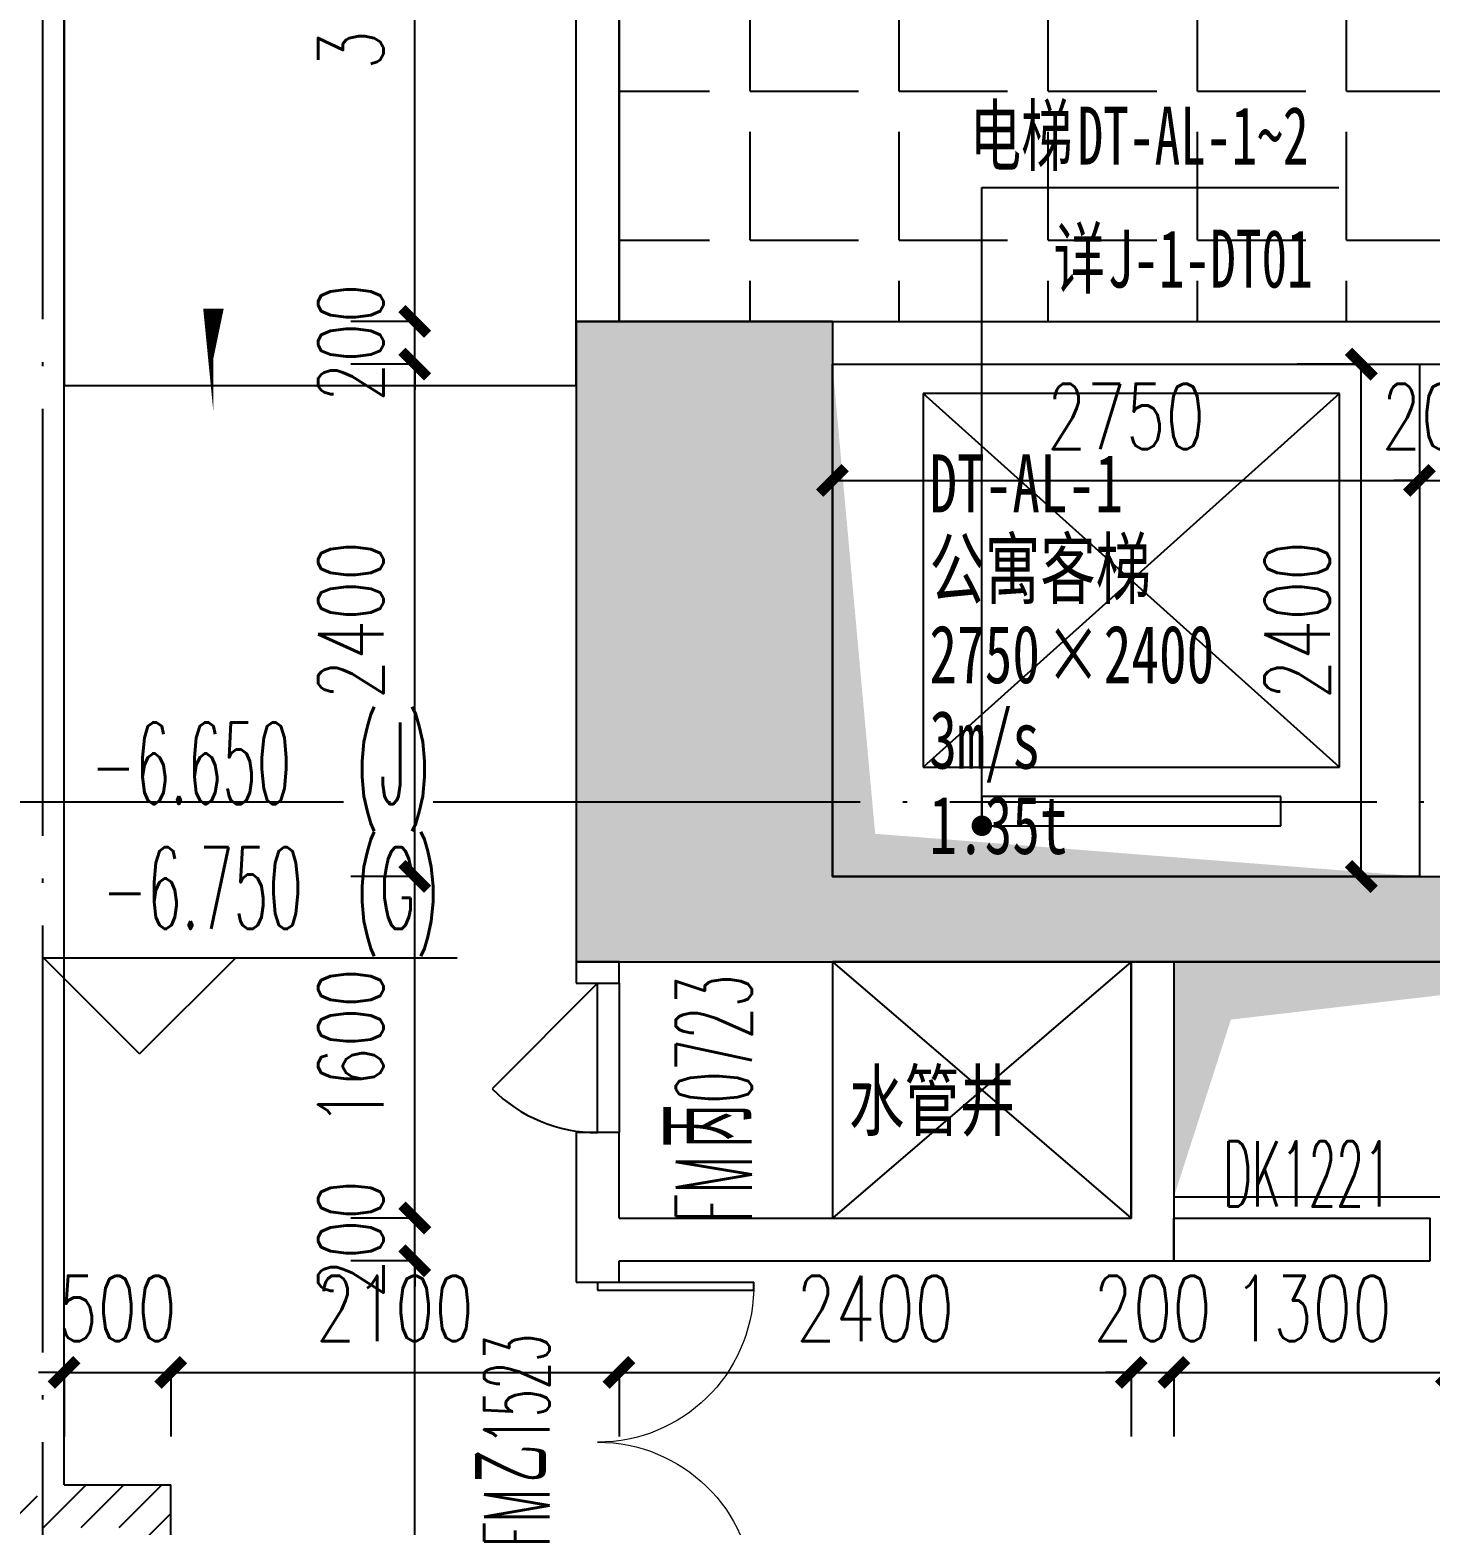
# Model space of a CAD drawing. Header units: millimetres. Extents: x 12325263 to 13848842, y -1463133 to 573208.
# Drawn here: x 12564737 to 12571297, y -864475 to -857471 of the extents above; entities that cross this region are included whole.
import ezdxf
from ezdxf.xclip import XClip

# ---------------------------------------------------------------- set-up
doc = ezdxf.new("R2010")
doc.units = ezdxf.units.MM
doc.header["$LTSCALE"] = 1000
doc.header["$XCLIPFRAME"] = 0
for name, pattern in [('DASH', [0.35, 0.25, -0.1]), ('DASHED', [19.049999999999997, 12.7, -6.35]), ('DOTE', [2.4200000000000004, 2, -0.2, 0.02, -0.2])]:
    doc.linetypes.add(name, pattern=pattern)
for name, color, linetype in [('A-ANNO-DIMS', 83, 'Continuous'), ('A-ANNO-ELEV', 3, 'Continuous'), ('A-ANNO-IDEN', 2, 'Continuous'), ('A-ANNO-TEXT', 7, 'Continuous'), ('A-AXIS', 16, 'DOTE'), ('A-FLOR-EVTR', 2, 'Continuous'), ('A-WALL', 5, 'Continuous'), ('A-WALL-PATT', 8, 'Continuous'), ('A_WALL(防火墙)', 151, 'Continuous'), ('DIM_SYMB', 3, 'Continuous'), ('DOOR_FIRE', 1, 'Continuous'), ('DOOR_FIRE_TEXT', 7, 'Continuous'), ('PUB_DIM', 83, 'Continuous'), ('STAIR', 2, 'Continuous'), ('WALL', 5, 'Continuous'), ('WALL-SHATCH', 8, 'Continuous'), ('WINDOW', 4, 'Continuous'), ('WINDOW_TEXT', 7, 'Continuous'), ('建筑-楼板开洞', 251, 'Continuous')]:
    doc.layers.add(name, color=color, linetype=linetype)
doc.styles.add('_TCH_DIM', font='SIMPLEX.shx', dxfattribs={"width": 0.7, "bigfont": 'GBCBIG.shx'})
doc.styles.add('_TCH_DIM_T3', font='SIMPLEX.shx', dxfattribs={"width": 0.7058823529411765, "bigfont": 'GBCBIG.shx'})
doc.styles.add('_TCH_WINDOW', font='SIMPLEX', dxfattribs={"width": 0.7, "height": 3.5, "bigfont": 'GBCBIG'})
doc.styles.add('TITXV', font='', dxfattribs={"width": 0.7})
doc.styles.add('宋体', font='', dxfattribs={"width": 0.65})
doc.styles.get('TITXV').set_extended_font_data('SimSun')
doc.styles.get('宋体').set_extended_font_data('SimSun')
doc.dimstyles.new('_TCH_ARCH&&120', dxfattribs={"dimtxt": 306, "dimasz": 120, "dimexe": 300, "dimexo": 360, "dimgap": 147, "dimtad": 1, "dimdec": 0, "dimzin": 0, "dimdsep": 46, "dimtxsty": '_TCH_DIM_T3', "dimblk": 'ARCHTICK', "dimcen": 0.09, "dimclrt": 7, "dimazin": 2, "dimtfac": 1, "dimtdec": 0, "dimtix": 1, "dimtmove": 2, "dimatfit": 3, "dimfxl": 1, "dimfxlon": 1, "dimtolj": 1, "dimtzin": 0, "dimarcsym": 0})
pattern_1 = [(45, (0, 89.755675), (-88.38838300365748, 88.3883830036575), [])]

# ---------------------------------------------------------------- blocks, each defined once
blk = doc.blocks.new('adgshg13-A$C7F010FC0')
at = {"layer": 'WALL-SHATCH'}
h = blk.add_hatch(color=256, dxfattribs=at)
h.dxf.hatch_style = 1
h.paths.add_polyline_path([(-60384.17120504379, -16880.89509773254), (-763.1647881269455, 197.4793643951416), (12587.61850607395, -13153.30393266678), (12587.61850607395, -157996.0197629929), (-162964.8506313562, -188820.4315237999), (-171262.3814957142, -180522.900662899), (-171262.3814957142, -31310.89849328995), (-150707.1909123659, -10755.70791006088), (-131860.0775495768, -7980.895098209381), (-99162.38149428368, -7980.895098209381), (-99162.38149428368, -4980.895097732544), (-76620.42811572552, -4980.895097732544), (-70107.65229141712, -16880.89509773254)], flags=16)
h.paths.add_polyline_path([(-60091.22944009304, -16380.89510011673), (-646.8769880533218, 646.876989364624), (12987.61850607395, -12987.61850786209), (12987.61850607395, -158331.9049158096), (-163100.5840539932, -189250.3835258484), (-171662.3814958334, -180688.5860877037), (-171662.3814958334, -31145.21306848526), (-150777.8961598873, -10260.7277340889), (-131896.6870943308, -7480.895098209381), (-99562.38149428368, -7480.895098209381), (-99562.38149428368, -4580.895097732544), (-76365.55243730545, -4580.895097732544), (-69907.50581622124, -16380.89510774612)])
blk = doc.blocks.new('A$C4C7A72D3')
at = {"layer": 'WALL', "color": 1}
blk.add_blockref('adgshg13-A$C7F010FC0', (210433.0120974779, 205503.5692701337), dxfattribs=at)
blk = doc.blocks.new('qlzw')
at = {"layer": 'A-AXIS'}
for p, q in [((12431366.81071017, 979489.7590900625), (12431366.81071017, 1082089.759090747)), ((12411416.81071017, 1020789.759090065), (12486866.81071017, 1020789.759090064))]:
    blk.add_line(p, q, dxfattribs=at)
blk = doc.blocks.new('asdfdsfds')
at = {"layer": 'A-WALL-PATT'}
for points in [[(-36999.98514437489, 27050.0000000021), (-36999.98514437492, 24050.00000000211), (-35799.98514437492, 24450.0000000021), (-35799.98514437489, 27050.0000000021)], [(-35799.98514437492, 24450.0000000021), (-36999.98514437492, 24050.00000000211), (-30099.98514391669, 24050.00000000211), (-29699.98514391669, 24316.66666666877), (-30099.9851439167, 24450.0000000021)]]:
    blk.add_hatch(color=256, dxfattribs=at).paths.add_polyline_path(points)
at = {"layer": 'A-WALL'}
for p, q in [((-36999.98514437489, 27050.0000000021), (-36999.98514437492, 24050.00000000211)), ((-35799.98514437489, 27050.0000000021), (-36999.98514437489, 27050.0000000021)), ((-35799.98514437489, 27050.0000000021), (-35799.98514437492, 24450.0000000021)), ((-35799.98514437492, 24450.0000000021), (-30099.9851439167, 24450.0000000021)), ((-36999.98514437492, 24050.00000000211), (-30099.98514391669, 24050.00000000211))]:
    blk.add_line(p, q, dxfattribs=at)
blk = doc.blocks.new('_ArchTick')
at = {"color": 0, "linetype": 'ByBlock', "const_width": 0.4}
blk.add_lwpolyline([(-0.5, -0.5), (0.5, 0.5)], dxfattribs=at)
blk = doc.blocks.new('*D5313')
at = {"layer": 'A-ANNO-DIMS', "color": 0, "lineweight": -2, "transparency": 16777216}
for p, q in [((-2949.999999970198, -5093.643396042296), (-2949.999999970198, -5394.643396042296)), ((-2949.999999970198, -5094.643396042296), (-200.0000000167637, -5094.643396042296)), ((-200.0000000167637, -5093.643396042296), (-200.0000000167637, -5394.643396042296))]:
    blk.add_line(p, q, dxfattribs=at)
at = {"layer": 'Defpoints', "color": 0, "transparency": 16777216}
for p in [(-2949.999999970198, -4550.000000020023), (-200.0000000167637, -4550.000000020024), (-200.0000000167637, -5094.643396042296)]:
    blk.add_point(p, dxfattribs=at)
at = {"layer": 'A-ANNO-DIMS', "color": 0, "lineweight": -2, "transparency": 16777216, "xscale": 120, "yscale": 120, "zscale": 120, "rotation": 180}
blk.add_blockref('_ArchTick', (-2949.999999970198, -5094.643396042296), dxfattribs=at)
at = {"layer": 'A-ANNO-DIMS', "color": 0, "lineweight": -2, "transparency": 16777216, "xscale": 120, "yscale": 120, "zscale": 120}
blk.add_blockref('_ArchTick', (-200.0000000167637, -5094.643396042296), dxfattribs=at)
at = {"layer": 'A-ANNO-DIMS', "color": 7, "transparency": 16777216, "insert": (-1574.999999993481, -4794.643396042296), "char_height": 306, "attachment_point": 5, "style": '_TCH_DIM_T3'}
blk.add_mtext('\\A1;2750', dxfattribs=at)
blk = doc.blocks.new('*D5314')
at = {"layer": 'A-ANNO-DIMS', "color": 0, "lineweight": -2, "transparency": 16777216}
for p, q in [((-200.0000000167637, -5094.643396042296), (-320.0000000167637, -5094.643396042296)), ((-200.0000000167637, -5093.643396042296), (-200.0000000167637, -5394.643396042296)), ((-200.0000000167637, -5094.643396042296), (6.669957916154194e-14, -5094.643396042296)), ((6.67608115014993e-14, -5093.643396042296), (4.832987717433164e-14, -5394.643396042296)), ((6.669957916154194e-14, -5094.643396042296), (120.0000000000001, -5094.643396042296))]:
    blk.add_line(p, q, dxfattribs=at)
at = {"layer": 'Defpoints', "color": 0, "transparency": 16777216}
for p in [(-200.0000000167637, -4550.000000020024), (1.000493687423129e-13, -4550.000000020024), (6.669957916154194e-14, -5094.643396042296)]:
    blk.add_point(p, dxfattribs=at)
at = {"layer": 'A-ANNO-DIMS', "color": 0, "lineweight": -2, "transparency": 16777216, "xscale": 120, "yscale": 120, "zscale": 120}
blk.add_blockref('_ArchTick', (-200.0000000167637, -5094.643396042296), dxfattribs=at)
at = {"layer": 'A-ANNO-DIMS', "color": 0, "lineweight": -2, "transparency": 16777216, "xscale": 120, "yscale": 120, "zscale": 120, "rotation": 180}
blk.add_blockref('_ArchTick', (6.669957916154194e-14, -5094.643396042296), dxfattribs=at)
at = {"layer": 'A-ANNO-DIMS', "color": 7, "transparency": 16777216, "insert": (-100.0000000083818, -4794.643396042296), "char_height": 306, "attachment_point": 5, "style": '_TCH_DIM_T3'}
blk.add_mtext('\\A1;200', dxfattribs=at)
blk = doc.blocks.new('*D5316')
at = {"layer": 'A-ANNO-DIMS', "color": 0, "lineweight": -2, "transparency": 16777216}
for p, q in [((-472.4679089831186, -4550.000000020023), (-772.4679089831186, -4550.000000020023)), ((-472.4679089831192, -6950.000000027707), (-472.4679089831187, -4550.000000020023)), ((-472.4679089831192, -6950.000000027707), (-772.4679089831193, -6950.000000027707))]:
    blk.add_line(p, q, dxfattribs=at)
at = {"layer": 'Defpoints', "color": 0, "transparency": 16777216}
for p in [(-472.4679089831187, -4550.000000020023), (-200.0000000186265, -4550.000000020023), (-200.0000000186269, -6950.000000027707)]:
    blk.add_point(p, dxfattribs=at)
at = {"layer": 'A-ANNO-DIMS', "color": 0, "lineweight": -2, "transparency": 16777216, "xscale": 120, "yscale": 120, "zscale": 120}
for p, rotation in [((-472.4679089831187, -4550.000000020023), 90), ((-472.4679089831192, -6950.000000027707), 270)]:
    blk.add_blockref('_ArchTick', p, dxfattribs=dict(at, rotation=rotation))
at = {"layer": 'A-ANNO-DIMS', "color": 7, "transparency": 16777216, "insert": (-772.467908983118, -5750.000000023865), "char_height": 306, "attachment_point": 5, "rotation": 90, "style": '_TCH_DIM_T3'}
blk.add_mtext('\\A1;2400', dxfattribs=at)
blk = doc.blocks.new('*D4145')
at = {"layer": 'A-ANNO-DIMS', "color": 0, "lineweight": -2, "transparency": 16777216}
for p, q in [((12564896.81071052, -863760.00000067), (12564776.81071052, -863760.00000067)), ((12564896.81071052, -863759.00000067), (12564896.81071052, -864060.00000067)), ((12564896.81071052, -863760.00000067), (12565396.80622256, -863760.00000067)), ((12565396.80622256, -863759.00000067), (12565396.80622256, -864060.00000067)), ((12565396.80622256, -863760.00000067), (12565516.80622256, -863760.00000067))]:
    blk.add_line(p, q, dxfattribs=at)
at = {"layer": 'Defpoints', "color": 0, "transparency": 16777216}
for p in [(12564896.81071052, -863036.7857508428), (12565396.80622256, -863036.785750778), (12565396.80622256, -863760.00000067)]:
    blk.add_point(p, dxfattribs=at)
at = {"layer": 'A-ANNO-DIMS', "color": 0, "lineweight": -2, "transparency": 16777216, "xscale": 120, "yscale": 120, "zscale": 120}
blk.add_blockref('_ArchTick', (12564896.81071052, -863760.00000067), dxfattribs=at)
at = {"layer": 'A-ANNO-DIMS', "color": 0, "lineweight": -2, "transparency": 16777216, "xscale": 120, "yscale": 120, "zscale": 120, "rotation": 180}
blk.add_blockref('_ArchTick', (12565396.80622256, -863760.00000067), dxfattribs=at)
at = {"layer": 'A-ANNO-DIMS', "color": 7, "transparency": 16777216, "insert": (12565146.80846654, -863460.00000067), "char_height": 306, "attachment_point": 5, "style": '_TCH_DIM_T3'}
blk.add_mtext('\\A1;500', dxfattribs=at)
blk = doc.blocks.new('*D4146')
at = {"layer": 'A-ANNO-DIMS', "color": 0, "lineweight": -2, "transparency": 16777216}
for p, q in [((12565396.80622256, -863759.0000005018), (12565396.80622256, -864060.0000005018)), ((12565396.80622256, -863760.0000005018), (12567496.8107107, -863760.0000005018)), ((12567496.8107107, -863759.0000005018), (12567496.8107107, -864060.0000005018))]:
    blk.add_line(p, q, dxfattribs=at)
at = {"layer": 'Defpoints', "color": 0, "transparency": 16777216}
for p in [(12565396.80622256, -863036.785750778), (12567496.8107107, -863036.7857505063), (12567496.8107107, -863760.0000005018)]:
    blk.add_point(p, dxfattribs=at)
at = {"layer": 'A-ANNO-DIMS', "color": 0, "lineweight": -2, "transparency": 16777216, "xscale": 120, "yscale": 120, "zscale": 120, "rotation": 180}
blk.add_blockref('_ArchTick', (12565396.80622256, -863760.0000005018), dxfattribs=at)
at = {"layer": 'A-ANNO-DIMS', "color": 0, "lineweight": -2, "transparency": 16777216, "xscale": 120, "yscale": 120, "zscale": 120}
blk.add_blockref('_ArchTick', (12567496.8107107, -863760.0000005018), dxfattribs=at)
at = {"layer": 'A-ANNO-DIMS', "color": 7, "transparency": 16777216, "insert": (12566446.80846663, -863460.0000005018), "char_height": 306, "attachment_point": 5, "style": '_TCH_DIM_T3'}
blk.add_mtext('\\A1;2100', dxfattribs=at)
blk = doc.blocks.new('*D4147')
at = {"layer": 'A-ANNO-DIMS', "color": 0, "lineweight": -2, "transparency": 16777216}
for p, q in [((12567496.8107107, -863759.0000002106), (12567496.8107107, -864060.0000002106)), ((12567496.8107107, -863760.0000002106), (12569896.81070934, -863760.0000002106)), ((12569896.81070934, -863759.0000002106), (12569896.81070934, -864060.0000002106))]:
    blk.add_line(p, q, dxfattribs=at)
at = {"layer": 'Defpoints', "color": 0, "transparency": 16777216}
for p in [(12567496.8107107, -863036.7857505063), (12569896.81070934, -863036.7857501957), (12569896.81070934, -863760.0000002106)]:
    blk.add_point(p, dxfattribs=at)
at = {"layer": 'A-ANNO-DIMS', "color": 0, "lineweight": -2, "transparency": 16777216, "xscale": 120, "yscale": 120, "zscale": 120, "rotation": 180}
blk.add_blockref('_ArchTick', (12567496.8107107, -863760.0000002106), dxfattribs=at)
at = {"layer": 'A-ANNO-DIMS', "color": 0, "lineweight": -2, "transparency": 16777216, "xscale": 120, "yscale": 120, "zscale": 120}
blk.add_blockref('_ArchTick', (12569896.81070934, -863760.0000002106), dxfattribs=at)
at = {"layer": 'A-ANNO-DIMS', "color": 7, "transparency": 16777216, "insert": (12568696.81071002, -863460.0000002106), "char_height": 306, "attachment_point": 5, "style": '_TCH_DIM_T3'}
blk.add_mtext('\\A1;2400', dxfattribs=at)
blk = doc.blocks.new('*D4148')
at = {"layer": 'A-ANNO-DIMS', "color": 0, "lineweight": -2, "transparency": 16777216}
for p, q in [((12569896.81070934, -863760.0000000424), (12569776.81070934, -863760.0000000424)), ((12569896.81070934, -863759.0000000424), (12569896.81070934, -864060.0000000424)), ((12569896.81070934, -863760.0000000424), (12570096.81071025, -863760.0000000424)), ((12570096.81071025, -863759.0000000424), (12570096.81071025, -864060.0000000424)), ((12570096.81071025, -863760.0000000424), (12570216.81071025, -863760.0000000424))]:
    blk.add_line(p, q, dxfattribs=at)
at = {"layer": 'Defpoints', "color": 0, "transparency": 16777216}
for p in [(12569896.81070934, -863036.7857501957), (12570096.81071025, -863036.7857501699), (12570096.81071025, -863760.0000000424)]:
    blk.add_point(p, dxfattribs=at)
at = {"layer": 'A-ANNO-DIMS', "color": 0, "lineweight": -2, "transparency": 16777216, "xscale": 120, "yscale": 120, "zscale": 120}
blk.add_blockref('_ArchTick', (12569896.81070934, -863760.0000000424), dxfattribs=at)
at = {"layer": 'A-ANNO-DIMS', "color": 0, "lineweight": -2, "transparency": 16777216, "xscale": 120, "yscale": 120, "zscale": 120, "rotation": 180}
blk.add_blockref('_ArchTick', (12570096.81071025, -863760.0000000424), dxfattribs=at)
at = {"layer": 'A-ANNO-DIMS', "color": 7, "transparency": 16777216, "insert": (12569996.81070979, -863460.0000000424), "char_height": 306, "attachment_point": 5, "style": '_TCH_DIM_T3'}
blk.add_mtext('\\A1;200', dxfattribs=at)
blk = doc.blocks.new('*D4149')
at = {"layer": 'A-ANNO-DIMS', "color": 0, "lineweight": -2, "transparency": 16777216}
for p, q in [((12570096.81071025, -863758.9999999453), (12570096.81071025, -864059.9999999453)), ((12570096.81071025, -863759.9999999453), (12571396.81071038, -863759.9999999453)), ((12571396.81071038, -863758.9999999453), (12571396.81071038, -864059.9999999453))]:
    blk.add_line(p, q, dxfattribs=at)
at = {"layer": 'Defpoints', "color": 0, "transparency": 16777216}
for p in [(12570096.81071025, -863036.7857501699), (12571396.81071038, -863036.7857500017), (12571396.81071038, -863759.9999999453)]:
    blk.add_point(p, dxfattribs=at)
at = {"layer": 'A-ANNO-DIMS', "color": 0, "lineweight": -2, "transparency": 16777216, "xscale": 120, "yscale": 120, "zscale": 120, "rotation": 180}
blk.add_blockref('_ArchTick', (12570096.81071025, -863759.9999999453), dxfattribs=at)
at = {"layer": 'A-ANNO-DIMS', "color": 0, "lineweight": -2, "transparency": 16777216, "xscale": 120, "yscale": 120, "zscale": 120}
blk.add_blockref('_ArchTick', (12571396.81071038, -863759.9999999453), dxfattribs=at)
at = {"layer": 'A-ANNO-DIMS', "color": 7, "transparency": 16777216, "insert": (12570746.81071032, -863459.9999999453), "char_height": 306, "attachment_point": 5, "style": '_TCH_DIM_T3'}
blk.add_mtext('\\A1;1300', dxfattribs=at)
blk = doc.blocks.new('*D4623')
at = {"layer": 'Defpoints', "color": 0, "transparency": 16777216}
for p in [(12566540.00005056, -855736.7857690889), (12567196.81074953, -855736.7857690889), (12567196.8108472, -858836.7857970212)]:
    blk.add_point(p, dxfattribs=at)
at = {"layer": 'PUB_DIM', "color": 0, "lineweight": -2, "transparency": 16777216}
for p, q in [((12566541.00005056, -855736.7857690889), (12566240.00005056, -855736.7857690889)), ((12566540.00005056, -858836.7857970212), (12566540.00005056, -855736.7857690889)), ((12566541.00005056, -858836.7857970212), (12566240.00005056, -858836.7857970212))]:
    blk.add_line(p, q, dxfattribs=at)
at = {"layer": 'PUB_DIM', "color": 0, "lineweight": -2, "transparency": 16777216, "xscale": 120, "yscale": 120, "zscale": 120}
for p, rotation in [((12566540.00005056, -855736.7857690889), 90), ((12566540.00005056, -858836.7857970212), 270)]:
    blk.add_blockref('_ArchTick', p, dxfattribs=dict(at, rotation=rotation))
at = {"layer": 'PUB_DIM', "color": 7, "transparency": 16777216, "insert": (12566240.00005056, -857286.785783053), "char_height": 306, "attachment_point": 5, "rotation": 90, "style": '_TCH_DIM_T3'}
blk.add_mtext('\\A1;3100', dxfattribs=at)
blk = doc.blocks.new('*D4624')
at = {"layer": 'Defpoints', "color": 0, "transparency": 16777216}
for p in [(12566540.00010254, -858836.7857970259), (12567196.8108472, -858836.7857970259), (12567196.8108535, -859036.7857944805)]:
    blk.add_point(p, dxfattribs=at)
at = {"layer": 'PUB_DIM', "color": 0, "lineweight": -2, "transparency": 16777216}
for p, q in [((12566540.00010254, -858836.7857970259), (12566540.00010254, -858716.7857970259)), ((12566541.00010254, -858836.7857970259), (12566240.00010254, -858836.7857970259)), ((12566540.00010254, -859036.7857944805), (12566540.00010254, -858836.7857970259)), ((12566541.00010254, -859036.7857944805), (12566240.00010254, -859036.7857944805)), ((12566540.00010254, -859036.7857944805), (12566540.00010254, -859156.7857944805))]:
    blk.add_line(p, q, dxfattribs=at)
at = {"layer": 'PUB_DIM', "color": 0, "lineweight": -2, "transparency": 16777216, "xscale": 120, "yscale": 120, "zscale": 120}
for p, rotation in [((12566540.00010254, -858836.7857970259), 270), ((12566540.00010254, -859036.7857944805), 90)]:
    blk.add_blockref('_ArchTick', p, dxfattribs=dict(at, rotation=rotation))
at = {"layer": 'PUB_DIM', "color": 7, "transparency": 16777216, "insert": (12566240.00010254, -858936.7857957511), "char_height": 306, "attachment_point": 5, "rotation": 90, "style": '_TCH_DIM_T3'}
blk.add_mtext('\\A1;200', dxfattribs=at)
blk = doc.blocks.new('*D4625')
at = {"layer": 'Defpoints', "color": 0, "transparency": 16777216}
for p in [(12566540.00014349, -859036.7857944759), (12567196.8108535, -859036.7857944759), (12567196.81092911, -861436.7857957432)]:
    blk.add_point(p, dxfattribs=at)
at = {"layer": 'PUB_DIM', "color": 0, "lineweight": -2, "transparency": 16777216}
for p, q in [((12566541.00014349, -859036.7857944759), (12566240.00014349, -859036.7857944759)), ((12566540.00014349, -861436.7857957432), (12566540.00014349, -859036.7857944759)), ((12566541.00014349, -861436.7857957432), (12566240.00014349, -861436.7857957432))]:
    blk.add_line(p, q, dxfattribs=at)
at = {"layer": 'PUB_DIM', "color": 0, "lineweight": -2, "transparency": 16777216, "xscale": 120, "yscale": 120, "zscale": 120}
for p, rotation in [((12566540.00014349, -859036.7857944759), 90), ((12566540.00014349, -861436.7857957432), 270)]:
    blk.add_blockref('_ArchTick', p, dxfattribs=dict(at, rotation=rotation))
at = {"layer": 'PUB_DIM', "color": 7, "transparency": 16777216, "insert": (12566240.00014349, -860236.7857951076), "char_height": 306, "attachment_point": 5, "rotation": 90, "style": '_TCH_DIM_T3'}
blk.add_mtext('\\A1;2400', dxfattribs=at)
blk = doc.blocks.new('*D4626')
at = {"layer": 'Defpoints', "color": 0, "transparency": 16777216}
for p in [(12566540.0002065, -861436.7857957432), (12567196.81092911, -861436.7857957432), (12567196.81097952, -863036.785800388)]:
    blk.add_point(p, dxfattribs=at)
at = {"layer": 'PUB_DIM', "color": 0, "lineweight": -2, "transparency": 16777216}
for p, q in [((12566541.0002065, -861436.7857957432), (12566240.0002065, -861436.7857957432)), ((12566540.0002065, -863036.785800388), (12566540.0002065, -861436.7857957432)), ((12566541.0002065, -863036.785800388), (12566240.0002065, -863036.785800388))]:
    blk.add_line(p, q, dxfattribs=at)
at = {"layer": 'PUB_DIM', "color": 0, "lineweight": -2, "transparency": 16777216, "xscale": 120, "yscale": 120, "zscale": 120}
for p, rotation in [((12566540.0002065, -861436.7857957432), 90), ((12566540.0002065, -863036.785800388), 270)]:
    blk.add_blockref('_ArchTick', p, dxfattribs=dict(at, rotation=rotation))
at = {"layer": 'PUB_DIM', "color": 7, "transparency": 16777216, "insert": (12566240.0002065, -862236.7857980636), "char_height": 306, "attachment_point": 5, "rotation": 90, "style": '_TCH_DIM_T3'}
blk.add_mtext('\\A1;1600', dxfattribs=at)
blk = doc.blocks.new('*D4627')
at = {"layer": 'Defpoints', "color": 0, "transparency": 16777216}
for p in [(12566540.00023485, -863036.7858003865), (12567196.81097952, -863036.7858003865), (12567196.81098582, -863236.7858014982)]:
    blk.add_point(p, dxfattribs=at)
at = {"layer": 'PUB_DIM', "color": 0, "lineweight": -2, "transparency": 16777216}
for p, q in [((12566540.00023485, -863036.7858003865), (12566540.00023485, -862916.7858003865)), ((12566541.00023485, -863036.7858003865), (12566240.00023485, -863036.7858003865)), ((12566540.00023485, -863236.7858014982), (12566540.00023485, -863036.7858003865)), ((12566541.00023485, -863236.7858014982), (12566240.00023485, -863236.7858014982)), ((12566540.00023485, -863236.7858014982), (12566540.00023485, -863356.7858014982))]:
    blk.add_line(p, q, dxfattribs=at)
at = {"layer": 'PUB_DIM', "color": 0, "lineweight": -2, "transparency": 16777216, "xscale": 120, "yscale": 120, "zscale": 120}
for p, rotation in [((12566540.00023485, -863036.7858003865), 270), ((12566540.00023485, -863236.7858014982), 90)]:
    blk.add_blockref('_ArchTick', p, dxfattribs=dict(at, rotation=rotation))
at = {"layer": 'PUB_DIM', "color": 7, "transparency": 16777216, "insert": (12566240.00023485, -863136.7858009404), "char_height": 306, "attachment_point": 5, "rotation": 90, "style": '_TCH_DIM_T3'}
blk.add_mtext('\\A1;200', dxfattribs=at)
blk = doc.blocks.new('*D4628')
at = {"layer": 'Defpoints', "color": 0, "transparency": 16777216}
for p in [(12566540.00029077, -863236.7858014997), (12567196.81098582, -863236.7858014997), (12567196.81109136, -866586.7857428306)]:
    blk.add_point(p, dxfattribs=at)
at = {"layer": 'PUB_DIM', "color": 0, "lineweight": -2, "transparency": 16777216}
for p, q in [((12566541.00029077, -863236.7858014997), (12566240.00029077, -863236.7858014997)), ((12566540.00029077, -866586.7857428306), (12566540.00029077, -863236.7858014997)), ((12566541.00029077, -866586.7857428306), (12566240.00029077, -866586.7857428306))]:
    blk.add_line(p, q, dxfattribs=at)
at = {"layer": 'PUB_DIM', "color": 0, "lineweight": -2, "transparency": 16777216, "xscale": 120, "yscale": 120, "zscale": 120}
for p, rotation in [((12566540.00029077, -863236.7858014997), 90), ((12566540.00029077, -866586.7857428306), 270)]:
    blk.add_blockref('_ArchTick', p, dxfattribs=dict(at, rotation=rotation))
at = {"layer": 'PUB_DIM', "color": 7, "transparency": 16777216, "insert": (12566240.00029077, -864911.7857721632), "char_height": 306, "attachment_point": 5, "rotation": 90, "style": '_TCH_DIM_T3'}
blk.add_mtext('\\A1;3350', dxfattribs=at)
blk = doc.blocks.new('$DorLib2D$00000114')
at = {"color": 0}
blk.add_line((0.4999999999999964, 3.552713678800501e-15), (-0.2071067811864751, 0.7071067811864857), dxfattribs=at)
blk.add_arc((0.5000000000013856, -1.154631945610163e-12), 1.000000000001696, 135, 180, dxfattribs=at)
blk = doc.blocks.new('$DorLib2D$00000002')
for p, q in [((-0.5, -5.684341886080802e-17), (-0.5000000000000007, 0.4875)), ((-0.4750000000000007, 0.4875), (-0.5000000000000007, 0.4875)), ((-0.475, -2.842170943040401e-17), (-0.4750000000000007, 0.4875)), ((0.475, -2.842170943040401e-17), (0.4750000000000007, 0.4875)), ((0.4750000000000007, 0.4875), (0.5000000000000007, 0.4875)), ((0.5, -5.684341886080802e-17), (0.5000000000000007, 0.4875)), ((-0.5, -5.684341886080802e-17), (-0.475, -2.842170943040401e-17)), ((0.5, -5.684341886080802e-17), (0.475, -2.842170943040401e-17))]:
    blk.add_line(p, q)
at = {"lineweight": 13}
for centre, start, end in [((-0.4875, -4.263256414560601e-17), 0, 88.53071641864632), ((0.4875, -4.263256414560601e-17), 91.4692835813537, 180)]:
    blk.add_arc(centre, 0.4875, start, end, dxfattribs=at)
blk = doc.blocks.new('asdfadfgf')
at = {"layer": '建筑-楼板开洞'}
h = blk.add_hatch(color=256, dxfattribs=at)
h.dxf.hatch_style = 1
h.paths.add_polyline_path([(-2949.999967606738, -4549.999999380205), (-2949.999999262393, -6949.999999387655), (-199.9999993089586, -6949.999999387888), (-2749.999999262393, -6749.999999387655)])
at = {"layer": 'A-FLOR-EVTR'}
for p, q in [((-574.9999999441206, -4687.500000533182), (-2525.000000055879, -4687.500000533182)), ((-2525.000000055879, -4687.500000533182), (-2525.000000055879, -6437.500000533182)), ((-574.9999999441206, -6437.500000533182), (-2525.000000055879, -4687.500000533182)), ((-574.9999999441206, -4687.500000533182), (-2525.000000055879, -6437.500000533182)), ((-574.9999999441206, -6437.500000533182), (-574.9999999441206, -4687.500000533182)), ((-2525.000000055879, -6437.500000533182), (-574.9999999441206, -6437.500000533182)), ((-849.9999999590218, -6574.99999965122), (-2250.000000040978, -6574.99999965122)), ((-2250.000000040978, -6574.99999965122), (-2250.000000040978, -6712.499999835622)), ((-849.9999999590218, -6712.499999835622), (-849.9999999590218, -6574.99999965122)), ((-2250.000000040978, -6712.499999835622), (-849.9999999590218, -6712.499999835622))]:
    blk.add_line(p, q, dxfattribs=at)
blk.add_lwpolyline([(-2949.999999970198, -4550.000000019558), (-200.0000000167638, -4550.000000019558), (-200.0000000167638, -6950.000000027008), (-2949.999999970198, -6950.000000027008)], close=True, dxfattribs=at)
at = {"layer": 'A-ANNO-TEXT', "style": 'TITXV', "width": 0.7}
for s, p in [('DT-AL-1', (-2495.758178535849, -5244.668652750086)), ('公寓客梯', (-2495.758178535849, -5644.668652750086)), ('2750', (-2495.758178535849, -6044.668652750086)), ('×', (-1951.353115244709, -6044.668652750086)), ('2400', (-1679.15058359914, -6044.668652750086)), ('3m/s', (-2495.758178535849, -6444.668652750086)), ('1.35t', (-2495.758178535849, -6844.668652750086))]:
    blk.add_text(s, height=271.8987341772152, dxfattribs=at).set_placement(p)
at = {"layer": 'A-ANNO-DIMS'}
for p1, p2, distance, picture, middle in [((-200.0000000186269, -6950.000000027707), (-200.0000000186265, -4550.000000020023), 272.4679089644922, '*D5316', (-772.467908983118, -5750.000000023865)), ((-2949.999999970198, -4550.000000020023), (-200.0000000167637, -4550.000000020024), -544.6433960222721, '*D5313', (-1574.999999993481, -4794.643396042296)), ((-200.0000000167637, -4550.000000020024), (1.000493687423129e-13, -4550.000000020024), -544.6433960222721, '*D5314', (-100.0000000083818, -4794.643396042296))]:
    dim = blk.add_aligned_dim(p1=p1, p2=p2, distance=distance, dimstyle='_TCH_ARCH&&120', dxfattribs=at)
    dim.commit()
    dim.dimension.update_dxf_attribs({"geometry": picture, "text_midpoint": middle})

msp = doc.modelspace()

# ---------------------------------------------------------------- block references
ref = msp.add_blockref('A$C4C7A72D3', (12385714.85333347, -906209.5211575599), dxfattribs=dict(rotation=350.041249254255))
XClip(ref).set_block_clipping_path([(223442.85848776624, 85923.1187333744), (220542.79614323564, 85923.14223919064), (220542.85794921033, 89292.82327550603), (211526.91503559053, 89292.81013112981), (210631.4331447985, 94392.80805835268), (206113.36859029531, 94392.80254184548), (206001.43151877634, 95030.31273446558), (204376.28265885077, 94744.96136868373), (203364.45700568333, 100506.90300529171), (197947.39471226372, 99555.74826742522), (192482.34284747206, 130679.47653937805), (190118.78045936674, 130264.45040162886), (191623.4071957469, 121695.64270786336), (177046.6486519482, 119136.20117008407), (175707.6223907359, 126760.84837657143), (173902.98837133497, 128026.4039125028), (169528.38544615544, 127258.29032698018), (169070.09673948586, 129868.3614864857), (163308.25174581818, 128856.66933918069), (163766.52659606002, 126246.61717005563), (159679.17951310053, 125528.91809214232), (170669.68883746117, 62935.797914044), (167222.1989369914, 62330.4650948944), (167939.77594909444, 58243.68085931754), (171386.95287966542, 58848.291248798836), (172857.06567938626, 50477.00326481927), (165962.5026008021, 49266.42308983533), (168037.78130347654, 37447.17964484263), (140649.95849708281, 32638.23901064042), (115387.97992391884, 28202.578178789467), (95598.7254695911, 140907.4332163476), (226939.47610990703, 163968.86685004015), (240128.69528115913, 88852.8973128139)])

# ---------------------------------------------------------------- next in the draw order: hatches: boundary and pattern name
at = {"layer": 'A-WALL-PATT'}
h = msp.add_hatch(dxfattribs=at)
h.set_pattern_fill('普通砖', color=256, scale=50, style=0)
h.set_pattern_definition(pattern_1)
h.paths.add_polyline_path([(12561996.81068179, -864353.4524166988), (12561996.81068211, -864486.7857499646), (12564796.8107106, -864486.7857499644), (12564796.81071057, -864353.4524165277), (12564696.81071058, -864286.7857505052), (12562096.81068293, -864286.7857505055)])
h = msp.add_hatch(dxfattribs=at)
h.set_pattern_fill('普通砖', color=256, scale=50, style=0)
h.set_pattern_definition(pattern_1)
h.paths.add_polyline_path([(12564796.81071057, -864353.4524165277), (12564796.8107106, -864486.7857499644), (12565196.80622187, -864486.785747651), (12565396.80622272, -864286.7857491134), (12564896.81071052, -864286.7857491134)])
h = msp.add_hatch(dxfattribs=at)
h.set_pattern_fill('普通砖', color=256, scale=50, style=0)
h.set_pattern_definition(pattern_1)
h.paths.add_polyline_path([(12565330.13955566, -866686.7857497638), (12565396.80622271, -866586.7857499488), (12565396.80622272, -864286.7857491134), (12565196.80622187, -864486.785747651), (12565196.80622206, -866686.7857499641)])
at = {"layer": '建筑-楼板开洞'}
h = msp.add_hatch(dxfattribs=at)
h.set_pattern_fill('ANGLE', color=256, scale=200)
h.set_pattern_definition([(0, (0, 0), (0, 698.5), [508, -190.5]), (90, (0, 0), (-698.5, 4.277078946022131e-14), [508, -190.5])])
h.paths.add_polyline_path([(12587146.78869303, -865236.785751436), (12587146.78869316, -851936.7857502729), (12575396.78869909, -851936.7857496404), (12575396.78869304, -855736.7857483377), (12567496.81063071, -855736.7857500965), (12567496.81063071, -858836.7562306907), (12575396.78869909, -858836.8607626776), (12575396.78869888, -865236.7857479715)])
h = msp.add_hatch(color=256, dxfattribs=at)
h.dxf.hatch_style = 1
h.paths.add_polyline_path([(12570096.81071922, -862936.7857274272), (12570096.81071028, -861836.7857499544), (12572685.69364269, -861836.7857499735), (12570363.4367744, -862107.2396936258)])

# ---------------------------------------------------------------- next in the draw order: linework, layer by layer
at = {"layer": 'A-ANNO-ELEV'}
for p, q in [((12565250.90288914, -862267.4380907584), (12564800.90288914, -861817.4380907584)), ((12564800.90288914, -861817.4380907584), (12566738.4822644, -861817.4380907584)), ((12565250.90288914, -862267.4380907584), (12565700.90288914, -861817.4380907584))]:
    msp.add_line(p, q, dxfattribs=at)
at = {"layer": 'A-ANNO-IDEN'}
for p, q in [((12569196.82107765, -861199.2857498005), (12569196.82107765, -858210)), ((12569196.82107765, -858210), (12570870, -858210))]:
    msp.add_line(p, q, dxfattribs=at)
at = {"layer": 'A-ANNO-IDEN', "const_width": 48}
msp.add_lwpolyline([(12569196.82107765, -861223.2857498005, 1), (12569196.82107765, -861175.2857498005, 1)], format="xyb", close=True, dxfattribs=at)
at = {"layer": 'A-WALL'}
for p, q in [((12564896.81071052, -864286.7857491134), (12564896.81071087, -847886.7857535164)), ((12567296.81071028, -858836.7857527666), (12567296.81063031, -855736.7857527662)), ((12567496.81071028, -858836.7857476078), (12567496.81063031, -855736.7857476074)), ((12567296.81071028, -858836.7857527666), (12567496.81071028, -858836.7857476078)), ((12568496.81071028, -858836.7857499543), (12572496.81071041, -858836.7857499544)), ((12568496.81071028, -858836.7857499543), (12568496.81071028, -859036.7857499543)), ((12568496.81071028, -859036.7857499543), (12572496.81071041, -859036.7857499544)), ((12567296.81071028, -861836.7857501868), (12567296.81070901, -861936.7857482228)), ((12567496.81071028, -861836.7857501872), (12567296.81071028, -861836.7857501868)), ((12567496.81070997, -861936.7857482238), (12567496.81071028, -861836.7857501872)), ((12569896.81071028, -861836.7857501872), (12569896.81071112, -863036.7857505061)), ((12570096.81071028, -861836.7857501872), (12569896.81071028, -861836.7857501872)), ((12570096.81071028, -861836.7857501872), (12570096.81071114, -863036.7857509078)), ((12567296.81070901, -861936.7857482228), (12567496.81070997, -861936.7857482238)), ((12567496.81071012, -862636.7857482238), (12567296.81070901, -862636.7857482228)), ((12567296.81070901, -862636.7857482228), (12567296.81071027, -863136.7857500473)), ((12567496.81071053, -863036.7857505063), (12567496.81071012, -862636.7857482238)), ((12567496.81071053, -863036.7857505063), (12569896.81071112, -863036.7857505061)), ((12570096.81070801, -863236.7857497826), (12570096.81070801, -863036.7857503982)), ((12567296.81071027, -863136.7857500473), (12567296.8107099, -863336.7857482228)), ((12567496.81070989, -863236.7857497553), (12569996.81071028, -863236.7857500477)), ((12567496.81071039, -863336.7857482237), (12567496.81070989, -863236.7857497553)), ((12569996.81071028, -863236.7857500477), (12570096.81070801, -863236.7857497826)), ((12567296.8107099, -863336.7857482228), (12567496.81071039, -863336.7857482237))]:
    msp.add_line(p, q, dxfattribs=at)
at = {"layer": 'A_WALL(防火墙)'}
for p in [(12564896.81071052, -864286.7857491134), (12565396.80622271, -866586.7857499488)]:
    msp.add_line(p, (12565396.80622272, -864286.7857491134), dxfattribs=at)
at = {"layer": 'DIM_SYMB'}
msp.add_lwpolyline([(12565596.81071011, -851936.7857500038, 0, 0, 0), (12565596.81071003, -859136.7857499801, 0, 96.00000000000001, 0), (12565596.81071004, -858776.7857499801, 0, 0, 0)], format="xyseb", dxfattribs=at)
at = {"layer": 'DOOR_FIRE'}
msp.add_lwpolyline([(12567396.81071092, -861936.7857494113), (12567496.81071024, -861936.7857494113), (12567496.81071024, -862636.7857494113), (12567396.81071092, -862636.7857494113)], close=True, dxfattribs=at)
at = {"layer": 'STAIR'}
msp.add_lwpolyline([(12567296.81070919, -851936.7857500262), (12564896.81071103, -851936.7857499813), (12564896.81071103, -859136.7857499813), (12567296.81071121, -859136.7857499773)], close=True, dxfattribs=at)
at = {"layer": 'WINDOW', "linetype": 'DASH'}
for p, q in [((12570096.81071028, -863036.7857500475), (12570096.81071028, -863236.7857500475)), ((12571296.81071028, -863236.7857500475), (12571296.81071028, -863036.7857500475))]:
    msp.add_line(p, q, dxfattribs=at)
at = {"layer": 'WINDOW', "linetype": 'DASHED'}
for p, q in [((12570096.81071028, -863036.7857500475, 800), (12571296.81071028, -863036.7857500475, 800)), ((12570096.81071028, -863236.7857500475, 800), (12571296.81071028, -863236.7857500475, 800))]:
    msp.add_line(p, q, dxfattribs=at)
at = {"layer": '建筑-楼板开洞'}
for p, q in [((12568496.81071028, -861836.785744726), (12569896.81070934, -863036.7857501957)), ((12569896.81071028, -861836.7857499844), (12568496.81071107, -863036.785750196))]:
    msp.add_line(p, q, dxfattribs=at)
for points in [[(12587146.78869303, -865236.785751436), (12587146.78869316, -851936.7857502729), (12575396.78869909, -851936.7857496404), (12575396.78869304, -855736.7857483377), (12567496.81063071, -855736.7857500965), (12567496.81063071, -858836.7562306907), (12575396.78869909, -858836.8607626776), (12575396.78869888, -865236.7857479715)], [(12568496.81071107, -863036.785750196), (12569896.81071028, -863036.785750196), (12569896.81071028, -861836.7857499544), (12568496.81071107, -861836.7857499544)], [(12570096.81071922, -862936.7857274272), (12572696.81071056, -862936.7857736887), (12572696.81071056, -861836.7857501713), (12570096.81071922, -861836.7857039098)]]:
    msp.add_lwpolyline(points, close=True, dxfattribs=at)

# ---------------------------------------------------------------- next in the draw order: block references
at = {"color": 2}
msp.add_blockref('qlzw', (133430.0000000149, -1881876.544840029), dxfattribs=at)
for name, p in [('asdfdsfds', (12604296.79585456, -885886.7857501893)), ('asdfadfgf', (12571446.81071017, -854486.7857499645))]:
    msp.add_blockref(name, p)
at = {"layer": 'DOOR_FIRE', "zscale": 200}
for name, p, xscale, yscale, rotation in [('$DorLib2D$00000114', (12567396.81071027, -862286.7857500567), -700, -700, 269.9999999997537), ('$DorLib2D$00000002', (12567396.81071027, -864086.7857496213), -1500, 1500, 269.9999999997439)]:
    msp.add_blockref(name, p, dxfattribs=dict(at, xscale=xscale, yscale=yscale, rotation=rotation))

# ---------------------------------------------------------------- next in the draw order: texts
at = {"layer": 'A-ANNO-TEXT'}
for s, height, style, width, p in [('电梯', 271.8987341772152, '宋体', 0.65, (12569139.79746835, -858102)), ('DT-AL-1~2', 271.8987341772152, '宋体', 0.65, (12569645.3164557, -858102)), ('详', 271.8987341772152, '宋体', 0.65, (12569532.75949367, -858678)), ('J-1-DT01', 271.8987341772152, '宋体', 0.65, (12569785.51898734, -858678)), ('(J)', 382.5, '_TCH_DIM', 0.4941176470588236, (12566261.10062381, -861097.4380907583)), ('-6.650', 382.5, '_TCH_DIM', 0.4941176470588236, (12565022.10062381, -861097.4380907583)), ('(G)', 382.5, '_TCH_DIM', 0.4941176470588236, (12566261.10062381, -861682.4380907583)), ('-6.750', 382.5, '_TCH_DIM', 0.4941176470588236, (12565076.10062381, -861682.4380907583)), ('水管井', 271.8987341772152, 'TITXV', 0.7, (12568573.97911413, -862622.7674082872))]:
    msp.add_text(s, height=height, dxfattribs=dict(at, style=style, width=width)).set_placement(p)
at = {"layer": 'DOOR_FIRE_TEXT', "style": '_TCH_WINDOW'}
for s, height, rotation, width, p in [('0723', 357, 89.9999999997537, 0.4941176470588236, (12568119.31071017, -862501.1872340426)), ('丙', 405.1063829787233, 89.9999999997537, 0.7, (12568119.31071017, -862707.6127659574)), ('FM', 357, 89.9999999997537, 0.4941176470588236, (12568119.31071017, -863060.4127659574)), ('1523', 306, 89.99999999974388, 0.4941176470588236, (12567170.93658442, -864099.1176645166)), ('乙', 347.2340425531914, 89.99999999974388, 0.7, (12567170.93658442, -864276.0538347292)), ('FM', 306, 89.99999999974388, 0.4941176470588236, (12567170.93658442, -864578.4538347293))]:
    msp.add_text(s, height=height, rotation=rotation, dxfattribs=dict(at, width=width)).set_placement(p)
at = {"layer": 'WINDOW_TEXT', "linetype": 'DASHED', "style": '_TCH_WINDOW', "width": 0.4941176470588236}
msp.add_text('DK1221', height=306, dxfattribs=at).set_placement((12570326.01071027, -862982.9999999991))

# ---------------------------------------------------------------- next in the draw order: dimensions: what is measured, and where the dimension line sits
at = {"layer": 'A-ANNO-DIMS'}
for p1, p2, distance, picture, middle in [((12564896.81071052, -863036.7857508428), (12565396.80622256, -863036.785750778), -723.2142498919275, '*D4145', (12565146.80846654, -863460.00000067)), ((12565396.80622256, -863036.785750778), (12567496.8107107, -863036.7857505063), -723.2142499954207, '*D4146', (12566446.80846663, -863460.0000005018)), ((12567496.8107107, -863036.7857505063), (12569896.81070934, -863036.7857501957), -723.214250014862, '*D4147', (12568696.81071002, -863460.0000002106)), ((12569896.81070934, -863036.7857501957), (12570096.81071025, -863036.7857501699), -723.214249872486, '*D4148', (12569996.81070979, -863460.0000000424)), ((12570096.81071025, -863036.7857501699), (12571396.81071038, -863036.7857500017), -723.2142499436159, '*D4149', (12570746.81071032, -863459.9999999453))]:
    dim = msp.add_aligned_dim(p1=p1, p2=p2, distance=distance, dimstyle='_TCH_ARCH&&120', dxfattribs=at)
    dim.commit()
    dim.dimension.update_dxf_attribs({"geometry": picture, "text_midpoint": middle})
at = {"layer": 'PUB_DIM'}
for p1, p2, distance, picture, middle in [((12567196.8108472, -858836.7857970212), (12567196.81074953, -855736.7857690889), 656.810698971152, '*D4623', (12566240.00005056, -857286.785783053)), ((12567196.8108535, -859036.7857944805), (12567196.8108472, -858836.7857970259), 656.810744659975, '*D4624', (12566240.00010254, -858936.7857957511)), ((12567196.81092911, -861436.7857957432), (12567196.8108535, -859036.7857944759), 656.8107100091872, '*D4625', (12566240.00014349, -860236.7857951076)), ((12567196.81097952, -863036.785800388), (12567196.81092911, -861436.7857957432), 656.8107226099816, '*D4626', (12566240.0002065, -862236.7857980636)), ((12567196.81098582, -863236.7858014982), (12567196.81097952, -863036.7858003865), 656.8107446711508, '*D4627', (12566240.00023485, -863136.7858009404)), ((12567196.81109136, -866586.7857428306), (12567196.81098582, -863236.7858014997), 656.8106950502839, '*D4628', (12566240.00029077, -864911.7857721632))]:
    dim = msp.add_aligned_dim(p1=p1, p2=p2, distance=distance, dimstyle='_TCH_ARCH&&120', dxfattribs=at)
    dim.commit()
    dim.dimension.update_dxf_attribs({"geometry": picture, "text_midpoint": middle})

doc.saveas('drawing.dxf')
